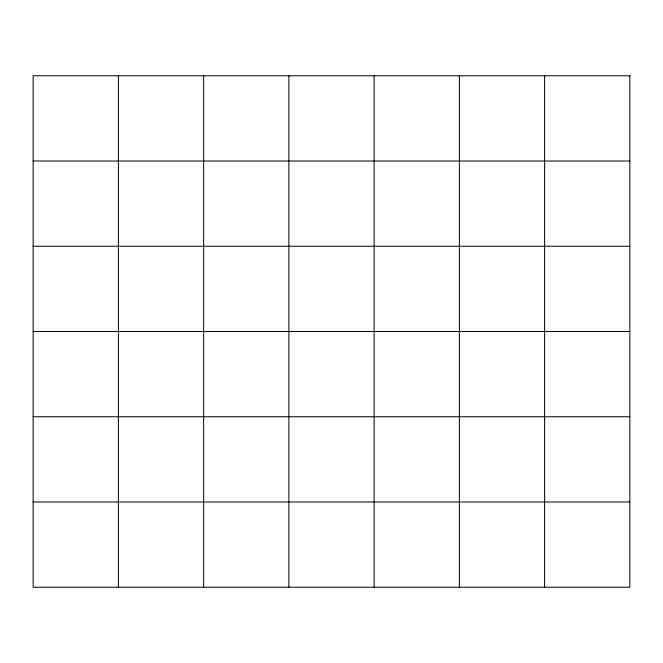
<?xml version="1.0" encoding="UTF-8"?>
<svg xmlns="http://www.w3.org/2000/svg" width="663" height="663" viewBox="0 0 663 663"><rect width="100%" height="100%" fill="white"/><g stroke="black" fill="none" stroke-linecap="round" stroke-linejoin="round"><path stroke-width="0.99" d="M33.15 161.018L629.85 161.018M33.15 246.255L629.85 246.255M33.15 331.5L629.85 331.5M33.15 416.745L629.85 416.745M33.15 501.982L629.85 501.982M544.605 75.773L544.605 587.227M459.368 75.773L459.368 587.227M374.123 75.773L374.123 587.227M288.877 75.773L288.877 587.227M203.632 75.773L203.632 587.227M118.395 75.773L118.395 587.227M629.85 75.773L33.15 75.773L33.15 587.227L629.85 587.227L629.85 75.773"/></g></svg>
